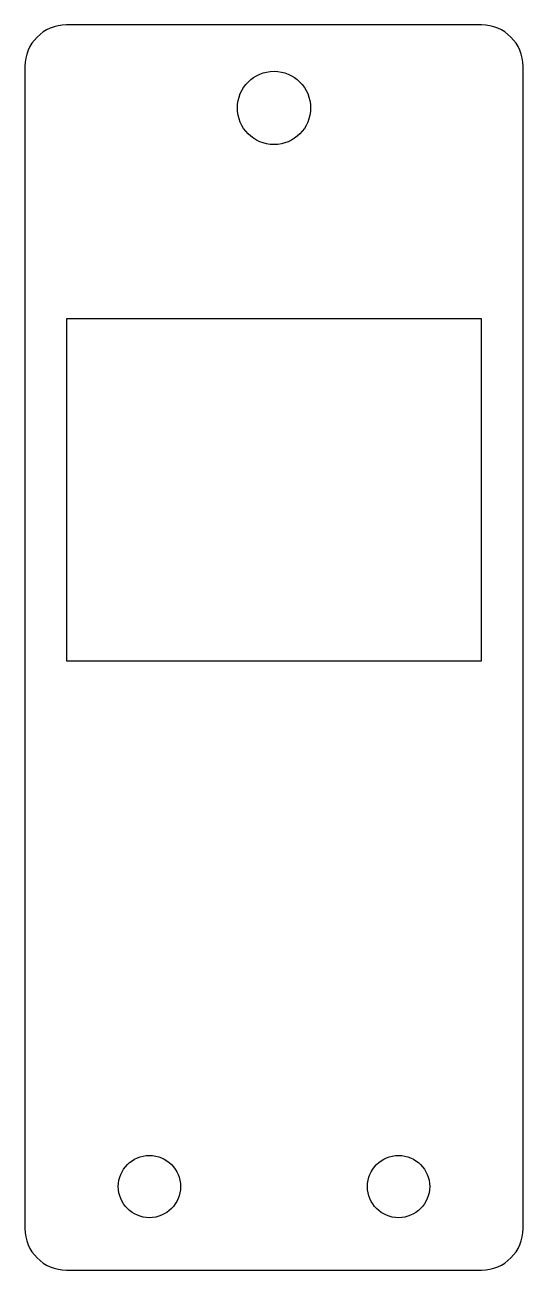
# Model space of a CAD drawing. Header units: millimetres. Extents: x -19.2 to 4.8, y -44 to 16.
import ezdxf

# ---------------------------------------------------------------- set-up
doc = ezdxf.new("R2010")
doc.units = ezdxf.units.MM
doc.layers.get('0').update_dxf_attribs({"true_color": 0xffffff})

msp = doc.modelspace()

# ---------------------------------------------------------------- linework, layer by layer
at = {"color": 7, "linetype": 'Continuous', "lineweight": 25, "true_color": 0xffffff}
for p, q in [((2.755, 16.013), (-17.245, 16.013)), ((-19.245, 14.013), (-19.245, -41.987)), ((4.755, -41.987), (4.755, 14.013)), ((2.755, 1.844), (-17.245, 1.844)), ((-17.245, 1.844), (-17.245, -14.634)), ((2.755, -14.634), (2.755, 1.844)), ((-17.245, -14.634), (2.755, -14.634)), ((-17.245, -43.987), (2.755, -43.987))]:
    msp.add_line(p, q, dxfattribs=at)
for centre, radius in [((-7.245, 12.013), 1.765), ((-13.245, -39.961), 1.5), ((-1.245, -39.961), 1.5)]:
    msp.add_circle(centre, radius, dxfattribs=at)
for centre, start, end in [((-17.245, 14.013), 90, 180), ((2.755, 14.013), 0, 90), ((-17.245, -41.987), 180, 270), ((2.755, -41.987), 270, 0)]:
    msp.add_arc(centre, 2, start, end, dxfattribs=at)

doc.saveas('drawing.dxf')
